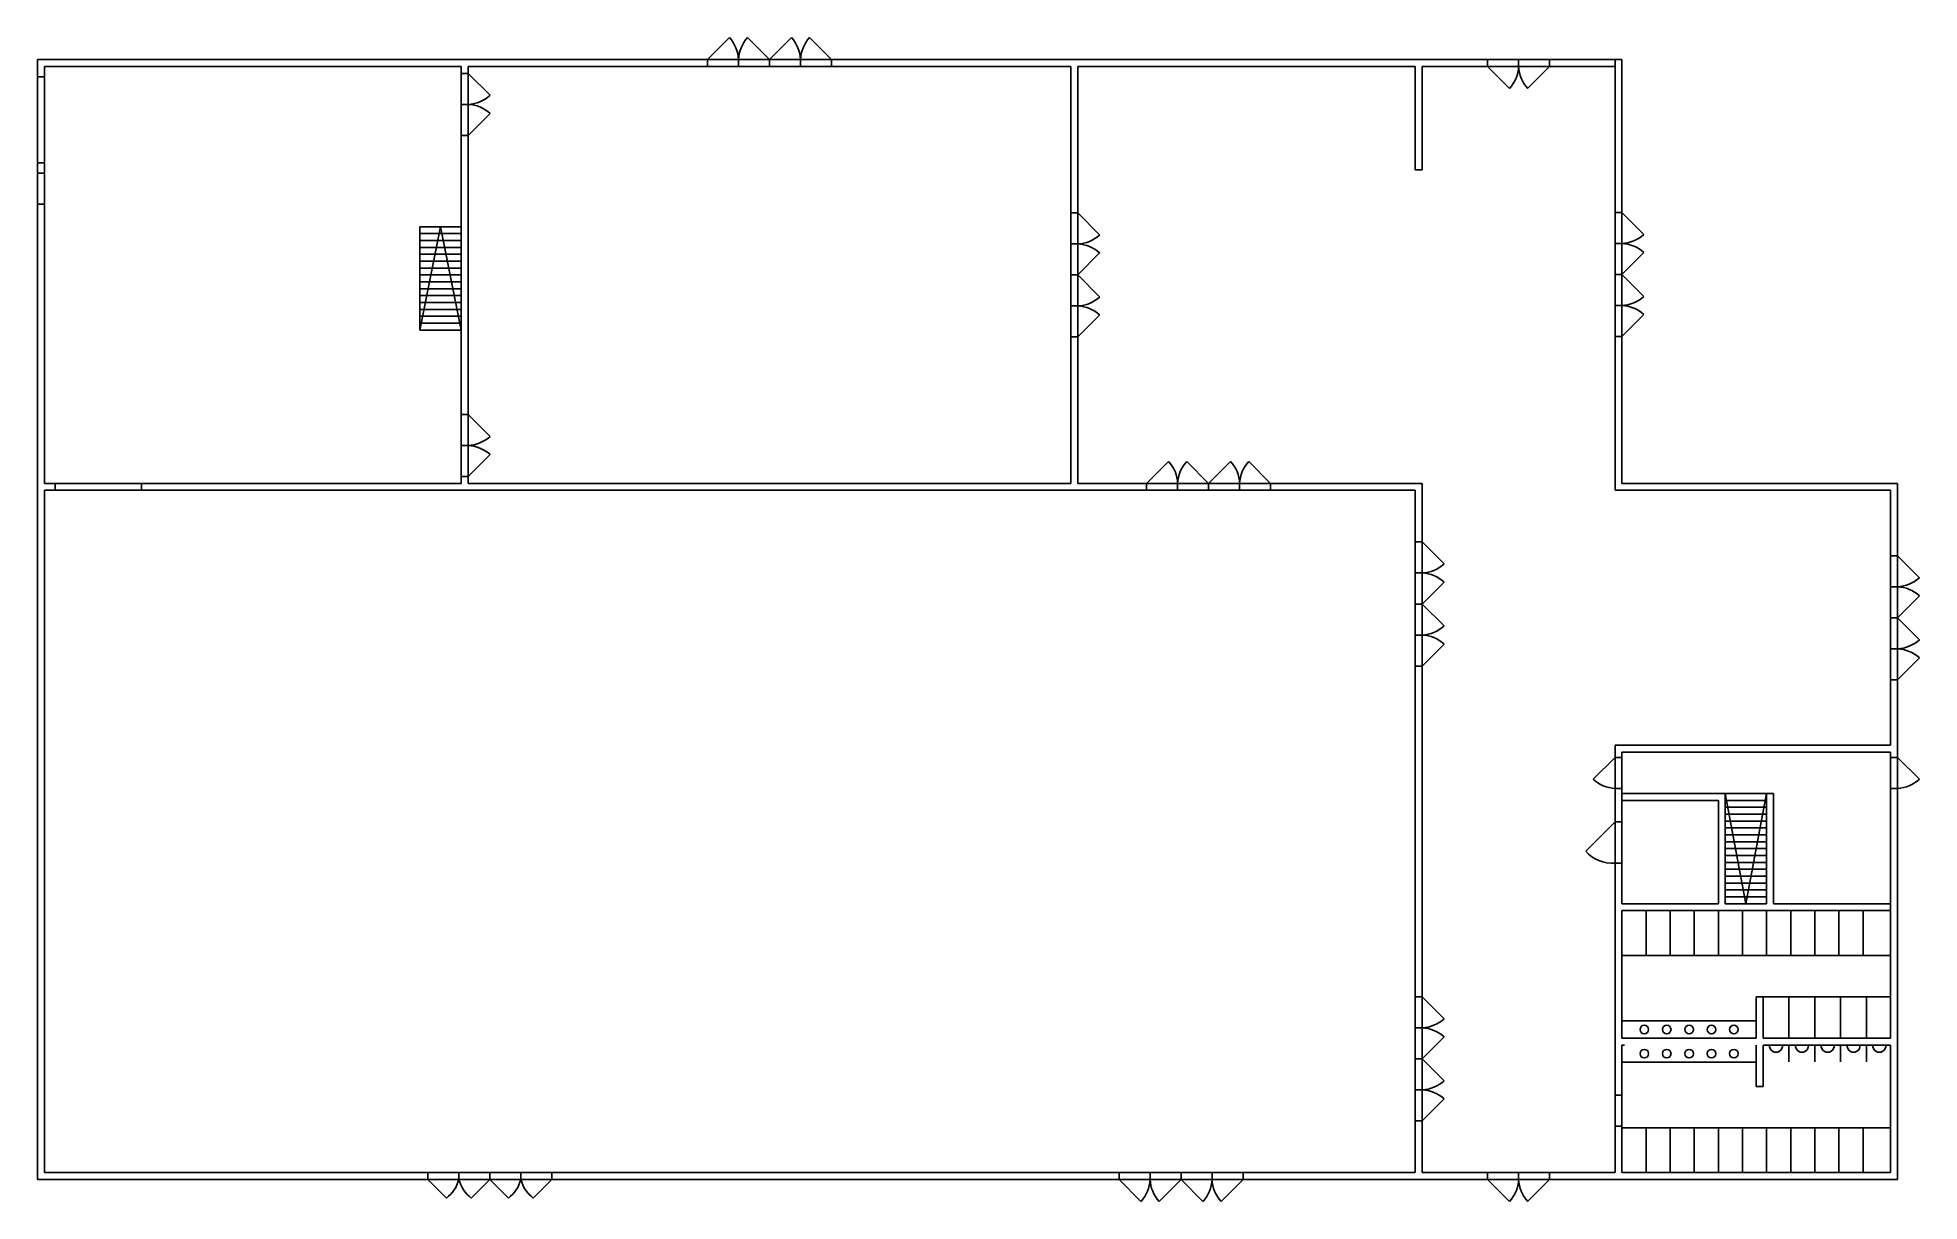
# Model space of a CAD drawing. Extents: x -15.2 to 39.5, y 11.8 to 45.6.
import ezdxf

# ---------------------------------------------------------------- set-up
doc = ezdxf.new("R2010")
doc.units = 0
doc.header["$MEASUREMENT"] = 0
doc.layers.add('MODELSKETCH_VISIBLE', color=7, linetype='CONTINUOUS')

msp = doc.modelspace()

# ---------------------------------------------------------------- linework, layer by layer
at = {"layer": 'MODELSKETCH_VISIBLE'}
for p, q in [((4.293, 44.945), (4.929, 45.582)), ((6.093, 44.945), (5.456, 45.582)), ((6.093, 44.945), (6.729, 45.582)), ((7.893, 44.945), (7.256, 45.582)), ((-15.157, 44.945), (-15.157, 32.445)), ((-2.657, 44.945), (-15.157, 44.945)), ((-2.657, 44.945), (14.843, 44.945)), ((4.293, 44.945), (4.293, 44.745)), ((5.193, 44.945), (5.193, 44.745)), ((6.093, 44.745), (6.093, 44.945)), ((6.993, 44.945), (6.993, 44.745)), ((7.893, 44.945), (7.893, 44.745)), ((14.843, 44.945), (24.843, 44.945)), ((30.843, 44.945), (24.843, 44.945)), ((25.043, 44.945), (26.943, 44.945)), ((26.943, 44.745), (26.943, 44.945)), ((27.843, 44.745), (27.843, 44.945)), ((28.743, 44.745), (28.743, 44.945)), ((30.643, 44.945), (28.743, 44.945)), ((30.643, 44.745), (30.643, 44.945)), ((30.843, 32.645), (30.843, 44.945)), ((-15.157, 44.445), (-14.957, 44.445)), ((-14.957, 44.745), (-2.857, 44.745)), ((-14.957, 32.645), (-14.957, 44.745)), ((-2.857, 32.645), (-2.857, 44.745)), ((-2.857, 44.545), (-2.657, 44.545)), ((-2.657, 44.745), (14.843, 44.745)), ((-2.657, 44.745), (-2.657, 32.645)), ((-2.657, 32.645), (-2.657, 44.745)), ((-2.657, 44.545), (-2.021, 43.909)), ((14.843, 44.745), (14.843, 32.645)), ((14.843, 32.645), (14.843, 44.745)), ((15.043, 44.745), (15.043, 32.645)), ((24.843, 44.745), (15.043, 44.745)), ((24.843, 44.745), (24.843, 41.745)), ((25.043, 44.745), (26.943, 44.745)), ((25.043, 44.745), (25.043, 41.745)), ((30.643, 44.745), (25.043, 44.745)), ((26.943, 44.745), (27.579, 44.109)), ((28.743, 44.745), (28.106, 44.109)), ((30.643, 44.745), (28.743, 44.745)), ((30.643, 32.445), (30.643, 44.745)), ((-2.857, 43.645), (-2.657, 43.645)), ((-2.657, 42.745), (-2.021, 43.382)), ((-2.857, 42.745), (-2.657, 42.745)), ((-15.157, 41.945), (-14.957, 41.945)), ((-15.157, 41.645), (-14.957, 41.645)), ((25.043, 41.745), (24.843, 41.745)), ((-15.157, 40.745), (-14.957, 40.745)), ((14.843, 40.495), (15.043, 40.495)), ((15.043, 40.495), (15.679, 39.859)), ((30.643, 40.509), (30.843, 40.509)), ((30.843, 40.509), (31.479, 39.873)), ((-4.057, 40.095), (-2.857, 40.095)), ((-4.057, 38.695), (-4.057, 40.095)), ((-3.457, 40.095), (-4.057, 37.095)), ((-4.057, 39.895), (-2.857, 39.895)), ((-3.457, 40.095), (-2.857, 37.095)), ((-4.057, 39.695), (-2.857, 39.695)), ((-4.057, 39.495), (-2.857, 39.495)), ((14.843, 39.595), (15.043, 39.595)), ((30.643, 39.609), (30.843, 39.609)), ((30.843, 38.709), (31.479, 39.346)), ((-4.057, 39.295), (-2.857, 39.295)), ((-4.057, 39.095), (-2.857, 39.095)), ((-4.057, 38.895), (-2.857, 38.895)), ((15.043, 38.695), (15.679, 39.332)), ((-4.057, 38.695), (-4.057, 37.095)), ((-4.057, 38.695), (-2.857, 38.695)), ((-4.057, 38.495), (-2.857, 38.495)), ((-4.057, 38.295), (-2.857, 38.295)), ((14.843, 38.695), (15.043, 38.695)), ((15.043, 38.695), (15.679, 38.059)), ((30.643, 38.709), (30.843, 38.709)), ((30.643, 38.709), (30.843, 38.709)), ((30.843, 38.709), (31.479, 38.073)), ((-4.057, 38.095), (-2.857, 38.095)), ((-4.057, 37.895), (-2.857, 37.895)), ((14.843, 37.795), (15.043, 37.795)), ((30.643, 37.809), (30.843, 37.809)), ((-4.057, 37.695), (-2.857, 37.695)), ((-4.057, 37.495), (-2.857, 37.495)), ((-4.057, 37.295), (-2.857, 37.295)), ((15.043, 36.895), (15.679, 37.532)), ((30.843, 36.909), (31.479, 37.546)), ((-4.057, 37.095), (-2.857, 37.095)), ((14.843, 36.895), (15.043, 36.895)), ((30.643, 36.909), (30.843, 36.909)), ((-2.857, 34.645), (-2.657, 34.645)), ((-2.657, 34.645), (-2.021, 34.009)), ((-2.857, 33.745), (-2.657, 33.745)), ((-2.657, 32.845), (-2.021, 33.482)), ((14.843, 32.645), (14.843, 33.845)), ((-2.857, 32.845), (-2.657, 32.845)), ((17.043, 32.645), (17.679, 33.282)), ((18.843, 32.645), (18.206, 33.282)), ((18.843, 32.645), (19.479, 33.282)), ((20.643, 32.645), (20.006, 33.282)), ((-15.157, 32.445), (-15.157, 12.445)), ((-2.857, 32.645), (-14.957, 32.645)), ((-14.957, 12.645), (-14.957, 32.445)), ((-2.657, 32.445), (-14.957, 32.445)), ((24.843, 32.445), (-14.957, 32.445)), ((-14.644, 32.645), (-14.644, 32.445)), ((-12.144, 32.645), (-12.144, 32.445)), ((14.843, 32.645), (-2.657, 32.645)), ((-2.657, 32.445), (14.843, 32.445)), ((14.843, 32.645), (13.643, 32.645)), ((14.843, 32.445), (24.843, 32.445)), ((15.043, 32.645), (25.043, 32.645)), ((17.043, 32.645), (17.043, 32.445)), ((17.943, 32.645), (17.943, 32.445)), ((18.843, 32.645), (18.843, 32.445)), ((19.743, 32.645), (19.743, 32.445)), ((20.643, 32.645), (20.643, 32.445)), ((24.843, 32.445), (24.843, 12.645)), ((25.043, 32.645), (25.043, 12.645)), ((30.843, 32.445), (30.643, 32.445)), ((30.843, 32.645), (38.843, 32.645)), ((30.843, 32.445), (38.643, 32.445)), ((38.643, 32.445), (38.643, 25.045)), ((38.843, 32.645), (38.843, 12.445)), ((24.843, 30.945), (25.043, 30.945)), ((25.043, 30.945), (25.679, 30.309)), ((38.643, 30.545), (38.843, 30.545)), ((38.843, 30.545), (39.479, 29.909)), ((24.843, 30.045), (25.043, 30.045)), ((25.043, 29.145), (25.679, 29.782)), ((38.643, 29.645), (38.843, 29.645)), ((24.843, 29.145), (25.043, 29.145)), ((25.043, 29.145), (25.679, 28.509)), ((38.843, 28.745), (39.479, 29.382)), ((38.643, 28.745), (38.843, 28.745)), ((38.843, 28.745), (39.479, 28.109)), ((24.843, 28.245), (25.043, 28.245)), ((25.043, 27.345), (25.679, 27.982)), ((24.843, 27.345), (25.043, 27.345)), ((38.643, 27.845), (38.843, 27.845)), ((38.843, 26.945), (39.479, 27.582)), ((38.643, 26.945), (38.843, 26.945)), ((30.643, 24.695), (30.006, 24.059)), ((30.643, 12.645), (30.643, 25.045)), ((30.843, 25.045), (30.643, 25.045)), ((30.843, 24.695), (30.643, 24.695)), ((30.843, 25.045), (38.643, 25.045)), ((30.843, 24.845), (30.843, 23.645)), ((30.843, 24.845), (38.643, 24.845)), ((30.843, 24.845), (30.843, 20.445)), ((30.843, 20.445), (30.843, 24.845)), ((38.643, 24.845), (38.643, 16.545)), ((38.643, 24.695), (38.843, 24.695)), ((38.843, 24.695), (39.479, 24.059)), ((30.843, 23.795), (30.643, 23.795)), ((30.843, 23.645), (33.843, 23.645)), ((33.843, 23.645), (34.443, 20.445)), ((33.843, 23.645), (33.843, 20.445)), ((33.843, 23.645), (35.043, 23.645)), ((34.443, 20.445), (35.043, 23.645)), ((35.043, 23.645), (35.243, 23.645)), ((35.043, 20.445), (35.043, 23.645)), ((35.243, 20.445), (35.243, 23.645)), ((38.643, 23.795), (38.843, 23.795)), ((30.843, 23.445), (33.643, 23.445)), ((30.843, 23.445), (30.843, 20.445)), ((33.643, 23.445), (33.643, 20.445)), ((33.843, 23.445), (35.043, 23.445)), ((33.843, 23.245), (35.043, 23.245)), ((33.843, 23.045), (35.043, 23.045)), ((30.643, 22.824), (29.794, 21.975)), ((30.643, 22.824), (30.843, 22.824)), ((33.843, 22.845), (35.043, 22.845)), ((33.843, 22.645), (35.043, 22.645)), ((33.843, 22.445), (35.043, 22.445)), ((33.843, 22.245), (35.043, 22.245)), ((33.843, 22.045), (35.043, 22.045)), ((30.643, 21.624), (30.843, 21.624)), ((33.843, 21.845), (35.043, 21.845)), ((33.843, 21.645), (35.043, 21.645)), ((33.843, 21.445), (35.043, 21.445)), ((33.843, 21.245), (35.043, 21.245)), ((33.843, 21.045), (35.043, 21.045)), ((33.843, 20.845), (35.043, 20.845)), ((30.843, 20.445), (33.643, 20.445)), ((30.843, 20.245), (38.643, 20.245)), ((30.843, 16.545), (30.843, 20.245)), ((30.843, 20.245), (30.843, 16.545)), ((30.843, 20.245), (30.843, 16.545)), ((31.543, 18.945), (31.543, 20.245)), ((32.243, 18.945), (32.243, 20.245)), ((32.943, 18.945), (32.943, 20.245)), ((33.643, 18.945), (33.643, 20.245)), ((33.843, 20.645), (35.043, 20.645)), ((33.843, 20.445), (35.043, 20.445)), ((34.343, 18.945), (34.343, 20.245)), ((35.043, 18.945), (35.043, 20.245)), ((35.243, 20.445), (38.643, 20.445)), ((35.743, 18.945), (35.743, 20.245)), ((36.443, 18.945), (36.443, 20.245)), ((37.143, 18.945), (37.143, 20.245)), ((37.843, 18.945), (37.843, 20.245)), ((30.843, 18.945), (38.643, 18.945)), ((24.843, 17.745), (25.043, 17.745)), ((25.043, 17.745), (25.679, 17.109)), ((34.743, 16.545), (34.743, 17.745)), ((34.943, 17.745), (34.743, 17.745)), ((34.943, 16.545), (34.943, 17.745)), ((34.943, 17.745), (38.643, 17.745)), ((35.693, 17.745), (35.693, 16.545)), ((36.443, 17.745), (36.443, 16.545)), ((37.193, 17.745), (37.193, 16.545)), ((37.943, 17.745), (37.943, 16.545)), ((34.743, 17.045), (30.843, 17.045)), ((24.843, 16.845), (25.043, 16.845)), ((25.043, 15.945), (25.679, 16.582)), ((30.843, 16.545), (34.743, 16.545)), ((34.943, 16.545), (38.643, 16.545)), ((24.843, 15.945), (25.043, 15.945)), ((25.043, 15.945), (25.679, 15.309)), ((30.843, 12.645), (30.843, 16.345)), ((30.843, 16.345), (30.916, 16.345)), ((30.843, 16.345), (30.843, 12.645)), ((30.843, 16.345), (30.843, 12.645)), ((34.743, 15.845), (30.843, 15.845)), ((34.743, 16.345), (34.743, 15.145)), ((34.943, 16.345), (34.943, 15.145)), ((34.943, 16.345), (38.643, 16.345)), ((35.693, 16.345), (35.693, 15.853)), ((36.443, 16.345), (36.443, 15.853)), ((37.193, 16.345), (37.193, 15.853)), ((37.943, 16.345), (37.943, 15.853)), ((38.643, 16.345), (38.643, 12.645)), ((24.843, 15.045), (25.043, 15.045)), ((25.043, 14.145), (25.679, 14.782)), ((30.643, 14.895), (30.843, 14.895)), ((34.943, 15.145), (34.743, 15.145)), ((24.843, 14.145), (25.043, 14.145)), ((30.843, 13.995), (30.643, 13.995)), ((30.843, 13.945), (38.643, 13.945)), ((31.543, 13.945), (31.543, 12.645)), ((32.243, 13.945), (32.243, 12.645)), ((32.943, 13.945), (32.943, 12.645)), ((33.643, 13.945), (33.643, 12.645)), ((34.343, 13.945), (34.343, 12.645)), ((35.043, 13.945), (35.043, 12.645)), ((35.743, 13.945), (35.743, 12.645)), ((36.443, 13.945), (36.443, 12.645)), ((37.143, 13.945), (37.143, 12.645)), ((37.843, 13.945), (37.843, 12.645)), ((24.843, 12.645), (-14.957, 12.645)), ((-3.827, 12.645), (-3.827, 12.445)), ((-2.927, 12.645), (-2.927, 12.445)), ((-2.027, 12.645), (-2.027, 12.445)), ((-1.127, 12.645), (-1.127, 12.445)), ((-0.227, 12.645), (-0.227, 12.445)), ((16.243, 12.645), (16.243, 12.445)), ((17.143, 12.645), (17.143, 12.445)), ((18.043, 12.645), (18.043, 12.445)), ((18.943, 12.645), (18.943, 12.445)), ((19.843, 12.645), (19.843, 12.445)), ((25.043, 12.645), (30.643, 12.645)), ((26.943, 12.645), (26.943, 12.445)), ((27.843, 12.645), (27.843, 12.445)), ((28.743, 12.645), (28.743, 12.445)), ((30.843, 12.645), (38.643, 12.645)), ((24.843, 12.445), (-15.157, 12.445)), ((-3.827, 12.445), (-3.286, 11.904)), ((-2.027, 12.445), (-2.568, 11.904)), ((-2.027, 12.445), (-1.486, 11.904)), ((-0.227, 12.445), (-0.768, 11.904)), ((16.243, 12.445), (16.879, 11.809)), ((18.043, 12.445), (17.406, 11.809)), ((18.043, 12.445), (18.679, 11.809)), ((19.843, 12.445), (19.206, 11.809)), ((24.843, 12.445), (30.843, 12.445)), ((26.943, 12.445), (27.579, 11.809)), ((28.743, 12.445), (28.106, 11.809)), ((30.843, 12.445), (38.843, 12.445))]:
    msp.add_line(p, q, dxfattribs=at)
for centre in [(31.493, 16.795), (32.143, 16.795), (32.793, 16.795), (33.443, 16.795), (34.093, 16.795), (31.493, 16.095), (32.143, 16.095), (32.793, 16.095), (33.443, 16.095), (34.093, 16.095)]:
    msp.add_circle(centre, 0.125, dxfattribs=at)
for centre, radius, start, end in [((4.194, 44.904), 1, 2.3539, 42.6461), ((6.192, 44.904), 1, 137.3539, 177.6461), ((5.994, 44.904), 1, 2.3539, 42.6461), ((7.992, 44.904), 1, 137.3539, 177.6461), ((26.844, 44.786), 1, 317.3539, 357.6461), ((28.842, 44.786), 1, 182.3539, 222.6461), ((-2.698, 44.644), 1, 272.3539, 312.6461), ((-2.698, 42.646), 1, 47.3539, 87.6461), ((15.002, 40.594), 1, 272.3539, 312.6461), ((15.002, 38.596), 1, 47.3539, 87.6461), ((30.802, 40.608), 1, 272.3539, 312.6461), ((30.802, 38.61), 1, 47.3539, 87.6461), ((15.002, 38.794), 1, 272.3539, 312.6461), ((15.002, 36.796), 1, 47.3539, 87.6461), ((30.802, 38.808), 1, 272.3539, 312.6461), ((30.802, 36.81), 1, 47.3539, 87.6461), ((-2.698, 34.744), 1, 272.3539, 312.6461), ((-2.698, 32.746), 1, 47.3539, 87.6461), ((16.944, 32.604), 1, 2.3539, 42.6461), ((18.942, 32.604), 1, 137.3539, 177.6461), ((18.744, 32.604), 1, 2.3539, 42.6461), ((20.742, 32.604), 1, 137.3539, 177.6461), ((25.002, 31.044), 1, 272.3539, 312.6461), ((25.002, 29.046), 1, 47.3539, 87.6461), ((38.802, 30.644), 1, 272.3539, 312.6461), ((38.802, 28.646), 1, 47.3539, 87.6461), ((25.002, 29.244), 1, 272.3539, 312.6461), ((25.002, 27.246), 1, 47.3539, 87.6461), ((38.802, 28.844), 1, 272.3539, 312.6461), ((38.802, 26.846), 1, 47.3539, 87.6461), ((30.684, 24.794), 1, 227.3539, 267.6461), ((38.802, 24.794), 1, 272.3539, 312.6461), ((30.558, 22.62), 1, 220.1632, 274.8368), ((25.002, 17.844), 1, 272.3539, 312.6461), ((25.002, 15.846), 1, 47.3539, 87.6461), ((35.318, 16.325), 0.189, 173.8462, 6.1538), ((36.068, 16.325), 0.189, 173.8462, 6.1538), ((36.818, 16.325), 0.189, 173.8462, 6.1538), ((37.568, 16.325), 0.189, 173.8462, 6.1538), ((38.318, 16.325), 0.189, 173.8462, 6.1538), ((25.002, 16.044), 1, 272.3539, 312.6461), ((25.002, 14.046), 1, 47.3539, 87.6461), ((-3.895, 12.698), 1, 307.4657, 345.3497), ((-1.96, 12.698), 1, 194.6503, 232.5343), ((-2.095, 12.698), 1, 307.4657, 345.3497), ((-0.16, 12.698), 1, 194.6503, 232.5343), ((16.144, 12.486), 1, 317.3539, 357.6461), ((18.142, 12.486), 1, 182.3539, 222.6461), ((17.944, 12.486), 1, 317.3539, 357.6461), ((19.942, 12.486), 1, 182.3539, 222.6461), ((26.844, 12.486), 1, 317.3539, 357.6461), ((28.842, 12.486), 1, 182.3539, 222.6461)]:
    msp.add_arc(centre, radius, start, end, dxfattribs=at)

doc.saveas('drawing.dxf')
